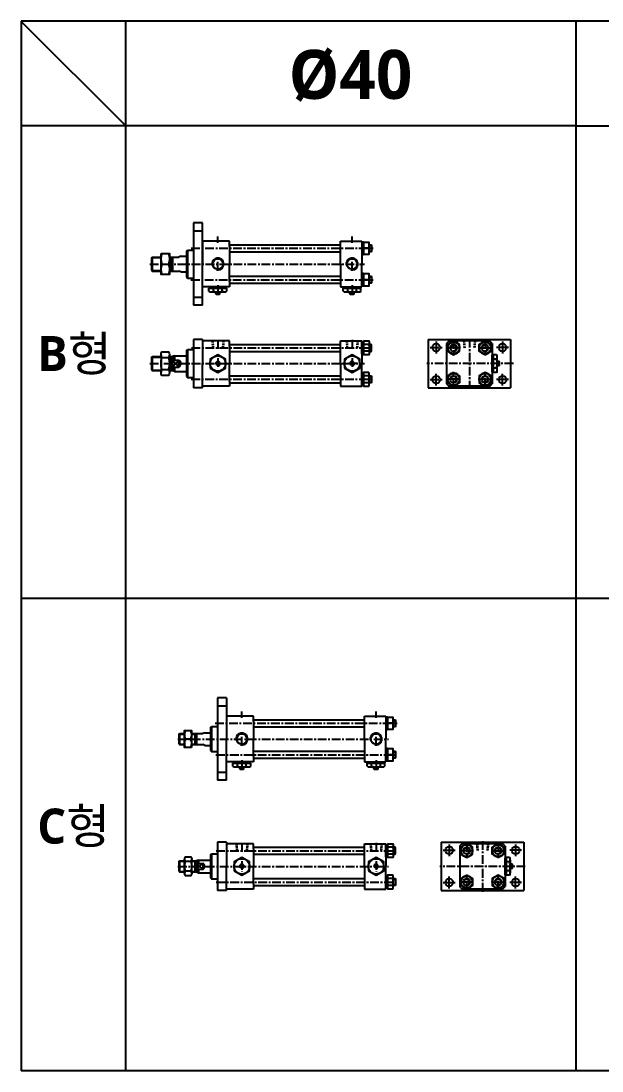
# Model space of a CAD drawing. Extents: x -819 to 8226, y 0 to 4052.
# Drawn here: x 0 to 831, y 2550 to 4052 of the extents above; entities that cross this region are included whole.
import ezdxf

# ---------------------------------------------------------------- set-up
doc = ezdxf.new("R2010")
doc.units = 0
doc.header["$LTSCALE"] = 10
doc.header["$MEASUREMENT"] = 0
for name, pattern in [('CENTER', [2, 1.25, -0.25, 0.25, -0.25]), ('CENTERX2', [4, 2.5, -0.5, 0.5, -0.5]), ('HIDDEN', [0.375, 0.25, -0.125])]:
    doc.linetypes.add(name, pattern=pattern)
doc.layers.get('0').update_dxf_attribs({"linetype": 'CONTINUOUS'})
for name, color, linetype in [('CEN', 1, 'CENTERX2'), ('CENTER', 1, 'CENTER'), ('DIM', 2, 'CONTINUOUS'), ('ML', 7, 'CONTINUOUS'), ('THIN', 3, 'CONTINUOUS')]:
    doc.layers.add(name, color=color, linetype=linetype)
doc.styles.add('문자', font='romans.shx')

msp = doc.modelspace()

# ---------------------------------------------------------------- linework, layer by layer
for p, q in [((4857.5, 4052.4), (0, 4052.4)), ((0, 4052.4), (0, 2550.2)), ((0, 4051.9), (150, 3902.4)), ((150, 2550.2), (150, 4052.4)), ((794, 2550.2), (794, 4052.4)), ((793.5, 3902.4), (0, 3902.4)), ((793.5, 3902.4), (1438, 3902.3)), ((278.6, 3662.3), (279.1, 3661.8)), ((278.6, 3662.3), (284.6, 3662.3)), ((279.1, 3661.8), (284.1, 3661.8)), ((284.6, 3662.3), (284.1, 3661.8)), ((470.6, 3662.3), (471.1, 3661.8)), ((470.6, 3662.3), (476.6, 3662.3)), ((471.1, 3661.8), (476.1, 3661.8)), ((476.6, 3662.3), (476.1, 3661.8)), ((683.8, 3559.3), (683.8, 3565.3)), ((683.8, 3565.3), (684.3, 3564.8)), ((684.3, 3559.8), (684.3, 3564.8)), ((683.8, 3559.3), (684.3, 3559.8)), ((4857.5, 3226.3), (0, 3226.3)), ((312.9, 2982.7), (313.4, 2982.2)), ((312.9, 2982.7), (318.9, 2982.7)), ((313.4, 2982.2), (318.4, 2982.2)), ((318.9, 2982.7), (318.4, 2982.2)), ((504.9, 2982.7), (505.4, 2982.2)), ((504.9, 2982.7), (510.9, 2982.7)), ((505.4, 2982.2), (510.4, 2982.2)), ((510.9, 2982.7), (510.4, 2982.2)), ((702.5, 2839.9), (702.5, 2845.9)), ((702.5, 2845.9), (703, 2845.4)), ((702.5, 2839.9), (703, 2840.4)), ((703, 2840.4), (703, 2845.4)), ((4857.5, 2550.2), (0, 2550.2))]:
    msp.add_line(p, q)
at = {"color": 7, "linetype": 'Continuous'}
for p, q in [((268.9, 3665.8), (268.9, 3670.2)), ((268.9, 3670.2), (281.6, 3670.2)), ((269.6, 3672.2), (293.6, 3672.2)), ((269.6, 3670.2), (269.6, 3672.2)), ((275.3, 3665.8), (275.3, 3670.2)), ((281.6, 3670.2), (294.3, 3670.2)), ((288, 3665.8), (288, 3670.2)), ((293.6, 3670.2), (293.6, 3672.2)), ((294.3, 3665.8), (294.3, 3670.2)), ((460.9, 3665.8), (460.9, 3670.2)), ((460.9, 3670.2), (473.6, 3670.2)), ((461.6, 3672.2), (485.6, 3672.2)), ((461.6, 3670.2), (461.6, 3672.2)), ((467.3, 3665.8), (467.3, 3670.2)), ((473.6, 3670.2), (486.3, 3670.2)), ((480, 3665.8), (480, 3670.2)), ((485.6, 3670.2), (485.6, 3672.2)), ((486.3, 3665.8), (486.3, 3670.2)), ((272.1, 3664.8), (291.2, 3664.8)), ((278.6, 3662.3), (278.6, 3664.8)), ((284.6, 3662.3), (284.6, 3664.8)), ((464.1, 3664.8), (483.2, 3664.8)), ((470.6, 3662.3), (470.6, 3664.8)), ((476.6, 3662.3), (476.6, 3664.8)), ((673.9, 3550.3), (673.9, 3574.3)), ((675.9, 3574.3), (673.9, 3574.3)), ((680.3, 3575), (675.9, 3575)), ((675.9, 3562.3), (675.9, 3575)), ((680.3, 3568.6), (675.9, 3568.6)), ((675.9, 3549.6), (675.9, 3562.3)), ((681.3, 3552.8), (681.3, 3571.8)), ((683.8, 3565.3), (681.3, 3565.3)), ((675.9, 3550.3), (673.9, 3550.3)), ((680.3, 3555.9), (675.9, 3555.9)), ((680.3, 3549.6), (675.9, 3549.6)), ((683.8, 3559.3), (681.3, 3559.3)), ((303.2, 2986.2), (303.2, 2990.6)), ((303.2, 2990.6), (315.9, 2990.6)), ((303.9, 2992.6), (327.9, 2992.6)), ((303.9, 2990.6), (303.9, 2992.6)), ((309.6, 2986.2), (309.6, 2990.6)), ((315.9, 2990.6), (328.6, 2990.6)), ((322.3, 2986.2), (322.3, 2990.6)), ((327.9, 2990.6), (327.9, 2992.6)), ((328.6, 2986.2), (328.6, 2990.6)), ((495.2, 2986.2), (495.2, 2990.6)), ((495.2, 2990.6), (507.9, 2990.6)), ((495.9, 2992.6), (519.9, 2992.6)), ((495.9, 2990.6), (495.9, 2992.6)), ((501.6, 2986.2), (501.6, 2990.6)), ((507.9, 2990.6), (520.6, 2990.6)), ((514.3, 2986.2), (514.3, 2990.6)), ((519.9, 2990.6), (519.9, 2992.6)), ((520.6, 2986.2), (520.6, 2990.6)), ((306.4, 2985.2), (325.4, 2985.2)), ((312.9, 2982.7), (312.9, 2985.2)), ((318.9, 2982.7), (318.9, 2985.2)), ((498.4, 2985.2), (517.4, 2985.2)), ((504.9, 2982.7), (504.9, 2985.2)), ((510.9, 2982.7), (510.9, 2985.2)), ((692.6, 2830.9), (692.6, 2854.9)), ((694.6, 2854.9), (692.6, 2854.9)), ((699, 2855.6), (694.6, 2855.6)), ((694.6, 2842.9), (694.6, 2855.6)), ((699, 2849.3), (694.6, 2849.3)), ((694.6, 2830.2), (694.6, 2842.9)), ((700, 2833.4), (700, 2852.5)), ((702.5, 2845.9), (700, 2845.9)), ((702.5, 2839.9), (700, 2839.9)), ((694.6, 2830.9), (692.6, 2830.9)), ((699, 2836.6), (694.6, 2836.6)), ((699, 2830.2), (694.6, 2830.2))]:
    msp.add_line(p, q, dxfattribs=at)
for points in [[(270.6, 3555.9), (281.6, 3549.6), (292.6, 3555.9), (292.6, 3568.6), (281.6, 3575), (270.6, 3568.6)], [(280.8, 3563.8), (279.9, 3562.3), (280.8, 3560.8), (282.5, 3560.8), (283.4, 3562.3), (282.5, 3563.8)], [(462.6, 3555.9), (473.6, 3549.6), (484.6, 3555.9), (484.6, 3568.6), (473.6, 3575), (462.6, 3568.6)], [(472.8, 3563.8), (471.9, 3562.3), (472.8, 3560.8), (474.5, 3560.8), (475.4, 3562.3), (474.5, 3563.8)], [(304.9, 2836.6), (315.9, 2830.2), (326.9, 2836.6), (326.9, 2849.3), (315.9, 2855.6), (304.9, 2849.3)], [(496.9, 2836.6), (507.9, 2830.2), (518.9, 2836.6), (518.9, 2849.3), (507.9, 2855.6), (496.9, 2849.3)], [(315.1, 2844.4), (314.2, 2842.9), (315.1, 2841.4), (316.8, 2841.4), (317.7, 2842.9), (316.8, 2844.4)], [(507.1, 2844.4), (506.2, 2842.9), (507.1, 2841.4), (508.8, 2841.4), (509.7, 2842.9), (508.8, 2844.4)]]:
    msp.add_lwpolyline(points, close=True, dxfattribs=at)
for centre, radius in [((281.6, 3562.3), 11), ((281.6, 3562.3), 2.5), ((473.6, 3562.3), 11), ((473.6, 3562.3), 2.5), ((315.9, 2842.9), 11), ((315.9, 2842.9), 2.5), ((507.9, 2842.9), 11), ((507.9, 2842.9), 2.5)]:
    msp.add_circle(centre, radius, dxfattribs=at)
for centre, radius, start, end in [((272.1, 3670.4), 5.62, 235.6158, 270), ((272.1, 3670.4), 5.62, 235.6158, 304.3842), ((281.6, 3685.8), 21, 252.412, 270), ((281.6, 3685.8), 21, 270, 287.588), ((291.2, 3670.4), 5.62, 235.6158, 304.3842), ((464.1, 3670.4), 5.62, 235.6158, 270), ((464.1, 3670.4), 5.62, 235.6158, 304.3842), ((473.6, 3685.8), 21, 252.412, 270), ((473.6, 3685.8), 21, 270, 287.588), ((483.2, 3670.4), 5.62, 235.6158, 304.3842), ((675.7, 3571.8), 5.62, 325.6158, 34.3842), ((660.3, 3562.3), 21, 0, 17.588), ((660.3, 3562.3), 21, 342.412, 0), ((675.7, 3552.8), 5.62, 325.6158, 34.3842), ((675.7, 3552.8), 5.62, 325.6158, 0), ((306.4, 2990.8), 5.62, 235.6158, 270), ((306.4, 2990.8), 5.62, 235.6158, 304.3842), ((315.9, 3006.2), 21, 252.412, 270), ((315.9, 3006.2), 21, 270, 287.588), ((325.4, 2990.8), 5.62, 235.6158, 304.3842), ((498.4, 2990.8), 5.62, 235.6158, 270), ((498.4, 2990.8), 5.62, 235.6158, 304.3842), ((507.9, 3006.2), 21, 252.412, 270), ((507.9, 3006.2), 21, 270, 287.588), ((517.4, 2990.8), 5.62, 235.6158, 304.3842), ((694.3, 2852.5), 5.62, 325.6158, 34.3842), ((678.9, 2842.9), 21, 0, 17.588), ((678.9, 2842.9), 21, 342.412, 0), ((694.3, 2833.4), 5.62, 325.6158, 34.3842), ((694.3, 2833.4), 5.62, 325.6158, 0)]:
    msp.add_arc(centre, radius, start, end, dxfattribs=at)
at = {"layer": 'CEN', "color": 1, "linetype": 'CENTER'}
for p, q in [((593.9, 3593.8), (593.9, 3576.8)), ((688.9, 3593.8), (688.9, 3576.8)), ((585.4, 3585.3), (602.4, 3585.3)), ((697.4, 3585.3), (680.4, 3585.3)), ((593.9, 3530.8), (593.9, 3547.8)), ((688.9, 3530.8), (688.9, 3547.8)), ((585.4, 3539.3), (602.4, 3539.3)), ((697.4, 3539.3), (680.4, 3539.3)), ((612.6, 2874.4), (612.6, 2857.4)), ((707.6, 2874.4), (707.6, 2857.4)), ((604.1, 2865.9), (621.1, 2865.9)), ((716.1, 2865.9), (699.1, 2865.9)), ((612.6, 2811.4), (612.6, 2828.4)), ((707.6, 2811.4), (707.6, 2828.4)), ((604.1, 2819.9), (621.1, 2819.9)), ((716.1, 2819.9), (699.1, 2819.9))]:
    msp.add_line(p, q, dxfattribs=at)
at = {"layer": 'CENTER'}
for p, q in [((618.9, 3595.7), (618.9, 3573.9)), ((663.9, 3595.7), (663.9, 3573.9)), ((628.3, 3584.8), (609.5, 3584.8)), ((654.5, 3584.8), (673.3, 3584.8)), ((618.9, 3528.9), (618.9, 3550.7)), ((663.9, 3528.9), (663.9, 3550.7)), ((628.3, 3539.8), (609.5, 3539.8)), ((654.5, 3539.8), (673.3, 3539.8)), ((637.6, 2876.3), (637.6, 2854.6)), ((682.6, 2876.3), (682.6, 2854.6)), ((647, 2865.4), (628.1, 2865.4)), ((673.1, 2865.4), (692, 2865.4)), ((637.6, 2809.6), (637.6, 2831.3)), ((682.6, 2809.6), (682.6, 2831.3)), ((647, 2820.4), (628.1, 2820.4)), ((673.1, 2820.4), (692, 2820.4))]:
    msp.add_line(p, q, dxfattribs=at)
at = {"layer": 'DIM'}
for p, q in [((279.1, 3661.8), (279.1, 3664.8)), ((284.1, 3661.8), (284.1, 3664.8)), ((471.1, 3661.8), (471.1, 3664.8)), ((476.1, 3661.8), (476.1, 3664.8)), ((684.3, 3564.8), (681.3, 3564.8)), ((684.3, 3559.8), (681.3, 3559.8)), ((313.4, 2982.2), (313.4, 2985.2)), ((318.4, 2982.2), (318.4, 2985.2)), ((505.4, 2982.2), (505.4, 2985.2)), ((510.4, 2982.2), (510.4, 2985.2)), ((703, 2845.4), (700, 2845.4)), ((703, 2840.4), (700, 2840.4))]:
    msp.add_line(p, q, dxfattribs=at)
for centre in [(281.6, 3562.3), (473.6, 3562.3), (315.9, 2842.9), (507.9, 2842.9)]:
    msp.add_arc(centre, 3, 270, 180, dxfattribs=at)
at = {"layer": 'ML'}
for p, q in [((246.6, 3763.7), (246.6, 3645.7)), ((259.6, 3763.7), (246.6, 3763.7)), ((259.6, 3645.7), (259.6, 3763.7)), ((298.1, 3737.2), (259.6, 3737.2)), ((259.6, 3737.2), (259.6, 3704.7)), ((298.1, 3729.7), (298.1, 3737.2)), ((298.1, 3729.7), (298.1, 3704.7)), ((457.1, 3704.7), (457.1, 3737.2)), ((457.1, 3737.2), (487.6, 3737.2)), ((487.6, 3737.2), (487.6, 3704.7)), ((490.1, 3726.6), (487.6, 3729.1)), ((490.1, 3725.2), (487.6, 3727.7)), ((497.4, 3727.2), (490.1, 3727.2)), ((500.8, 3732.2), (500.8, 3722.2)), ((186.6, 3713.7), (187.6, 3714.7)), ((186.6, 3713.7), (186.6, 3695.7)), ((187.6, 3714.7), (187.6, 3694.7)), ((214.6, 3714.7), (214.6, 3694.7)), ((216.6, 3714.7), (216.6, 3694.7)), ((228.6, 3715.9), (225.6, 3714.7)), ((236.6, 3723.2), (238.1, 3724.7)), ((236.6, 3723.2), (236.6, 3686.2)), ((238.1, 3724.7), (238.1, 3684.7)), ((238.1, 3724.7), (246.6, 3724.7)), ((186.6, 3695.7), (187.6, 3694.7)), ((200.3, 3704.7), (210.9, 3704.7)), ((298.1, 3679.7), (298.1, 3704.7)), ((457.1, 3704.7), (457.1, 3672.2)), ((487.6, 3672.2), (487.6, 3704.7)), ((228.6, 3693.5), (225.6, 3694.7)), ((236.6, 3686.2), (238.1, 3684.7)), ((238.1, 3684.7), (246.6, 3684.7)), ((490.1, 3681.6), (487.6, 3684.1)), ((490.1, 3680.2), (487.6, 3682.7)), ((497.4, 3682.2), (490.1, 3682.2)), ((500.8, 3687.2), (500.8, 3677.2)), ((298.1, 3672.2), (259.6, 3672.2)), ((298.1, 3679.7), (298.1, 3672.2)), ((457.1, 3672.2), (487.6, 3672.2)), ((259.6, 3645.7), (246.6, 3645.7)), ((246.6, 3596.8), (246.6, 3527.8)), ((259.6, 3596.8), (246.6, 3596.8)), ((259.6, 3596.8), (259.6, 3562.3)), ((298.1, 3594.8), (259.6, 3594.8)), ((298.1, 3587.3), (298.1, 3594.8)), ((457.1, 3594.8), (487.6, 3594.8)), ((457.1, 3562.3), (457.1, 3594.8)), ((487.6, 3594.8), (487.6, 3562.3)), ((498.1, 3592.1), (498.1, 3577.4)), ((582.4, 3596.8), (582.4, 3527.8)), ((582.4, 3596.8), (700.4, 3596.8)), ((608.9, 3591.2), (608.9, 3533.4)), ((670.3, 3594.8), (612.5, 3594.8)), ((673.9, 3591.2), (673.9, 3533.4)), ((700.4, 3596.8), (700.4, 3527.8)), ((236.6, 3580.8), (238.1, 3582.3)), ((236.6, 3580.8), (236.6, 3543.8)), ((238.1, 3582.3), (238.1, 3542.3)), ((238.1, 3582.3), (246.6, 3582.3)), ((298.1, 3587.3), (298.1, 3562.3)), ((490.1, 3586.7), (487.6, 3584.2)), ((490.1, 3585.3), (487.6, 3582.8)), ((497.4, 3589.7), (490.1, 3589.7)), ((497.4, 3579.9), (490.1, 3579.9)), ((500.8, 3579.8), (500.8, 3589.8)), ((186.6, 3571.3), (187.6, 3572.3)), ((186.6, 3571.3), (186.6, 3553.3)), ((187.6, 3572.3), (187.6, 3552.3)), ((200.3, 3575), (200.3, 3549.5)), ((201.6, 3570.8), (211, 3570.8)), ((212.3, 3575), (212.3, 3549.5)), ((214.6, 3572.3), (214.6, 3552.3)), ((219.6, 3573.5), (216.6, 3572.3)), ((216.6, 3572.3), (216.6, 3552.3)), ((216.6, 3567.3), (225.9, 3567.3)), ((219.6, 3573.5), (219.6, 3567.3)), ((225.6, 3567.3), (225.6, 3557.2)), ((259.6, 3527.8), (259.6, 3562.3)), ((298.1, 3537.3), (298.1, 3562.3)), ((457.1, 3562.3), (457.1, 3529.8)), ((487.6, 3529.8), (487.6, 3562.3)), ((186.6, 3553.3), (187.6, 3552.3)), ((201.6, 3553.8), (211, 3553.8)), ((216.6, 3557.2), (225.6, 3557.2)), ((219.6, 3551.1), (216.6, 3552.3)), ((219.6, 3557.2), (219.6, 3551.1)), ((498.1, 3532.4), (498.1, 3547.1)), ((236.6, 3543.8), (238.1, 3542.3)), ((238.1, 3542.3), (246.6, 3542.3)), ((298.1, 3537.3), (298.1, 3529.8)), ((490.1, 3539.2), (487.6, 3541.7)), ((490.1, 3537.8), (487.6, 3540.3)), ((497.4, 3544.7), (490.1, 3544.7)), ((497.4, 3534.9), (490.1, 3534.9)), ((500.8, 3544.8), (500.8, 3534.8)), ((259.6, 3527.8), (246.6, 3527.8)), ((298.1, 3529.8), (259.6, 3529.8)), ((457.1, 3529.8), (487.6, 3529.8)), ((582.4, 3527.8), (700.4, 3527.8)), ((670.3, 3529.8), (612.5, 3529.8)), ((280.9, 3084.1), (280.9, 2966.1)), ((293.9, 3084.1), (280.9, 3084.1)), ((293.9, 3084.1), (293.9, 3025.1)), ((332.4, 3057.6), (293.9, 3057.6)), ((332.4, 3050.1), (332.4, 3057.6)), ((332.4, 3050.1), (332.4, 3025.1)), ((491.4, 3025.1), (491.4, 3057.6)), ((491.4, 3057.6), (521.9, 3057.6)), ((521.9, 3057.6), (521.9, 3025.1)), ((535.1, 3052.6), (535.1, 3042.6)), ((270.9, 3041.6), (272.4, 3043.1)), ((270.9, 3041.6), (270.9, 3008.6)), ((272.4, 3043.1), (272.4, 3007.1)), ((272.4, 3043.1), (280.9, 3043.1)), ((524.4, 3047), (521.9, 3049.5)), ((524.4, 3045.6), (521.9, 3048.1)), ((531.7, 3047.6), (524.4, 3047.6)), ((225.9, 3032.1), (226.9, 3033.1)), ((225.9, 3032.1), (225.9, 3018.1)), ((226.9, 3033.1), (226.9, 3017.1)), ((244.1, 3025.1), (235.2, 3025.1)), ((248.9, 3033.1), (248.9, 3017.1)), ((250.9, 3033.1), (250.9, 3017.1)), ((262.9, 3034.1), (259.9, 3033.1)), ((293.9, 2966.1), (293.9, 3025.1)), ((332.4, 3000.1), (332.4, 3025.1)), ((491.4, 3025.1), (491.4, 2992.6)), ((521.9, 2992.6), (521.9, 3025.1)), ((225.9, 3018.1), (226.9, 3017.1)), ((262.9, 3016.1), (259.9, 3017.1)), ((270.9, 3008.6), (272.4, 3007.1)), ((272.4, 3007.1), (280.9, 3007.1)), ((535.1, 3007.6), (535.1, 2997.6)), ((332.4, 2992.6), (293.9, 2992.6)), ((332.4, 3000.1), (332.4, 2992.6)), ((491.4, 2992.6), (521.9, 2992.6)), ((524.4, 3002), (521.9, 3004.5)), ((524.4, 3000.6), (521.9, 3003.1)), ((531.7, 3002.6), (524.4, 3002.6)), ((293.9, 2966.1), (280.9, 2966.1)), ((280.9, 2877.4), (280.9, 2808.4)), ((293.9, 2877.4), (280.9, 2877.4)), ((293.9, 2877.4), (293.9, 2842.9)), ((332.4, 2875.4), (293.9, 2875.4)), ((332.4, 2867.9), (332.4, 2875.4)), ((491.4, 2875.4), (521.9, 2875.4)), ((491.4, 2842.9), (491.4, 2875.4)), ((521.9, 2875.4), (521.9, 2842.9)), ((531.7, 2870.4), (524.4, 2870.4)), ((532.4, 2872.8), (532.4, 2858.1)), ((535.1, 2860.4), (535.1, 2870.4)), ((601.1, 2877.4), (719.1, 2877.4)), ((601.1, 2877.4), (601.1, 2808.4)), ((627.6, 2871.9), (627.6, 2814)), ((689, 2875.4), (631.1, 2875.4)), ((692.6, 2871.9), (692.6, 2814)), ((719.1, 2877.4), (719.1, 2808.4)), ((270.9, 2859.4), (272.4, 2860.9)), ((270.9, 2859.4), (270.9, 2826.4)), ((272.4, 2860.9), (272.4, 2824.9)), ((272.4, 2860.9), (280.9, 2860.9)), ((332.4, 2867.9), (332.4, 2842.9)), ((524.4, 2867.4), (521.9, 2864.9)), ((524.4, 2866), (521.9, 2863.5)), ((531.7, 2860.5), (524.4, 2860.5)), ((225.9, 2849.9), (226.9, 2850.9)), ((225.9, 2849.9), (225.9, 2835.9)), ((226.9, 2850.9), (226.9, 2834.9)), ((234.1, 2832.8), (234.1, 2853.1)), ((243.1, 2849.7), (235.2, 2849.7)), ((244.2, 2832.8), (244.2, 2853.1)), ((248.9, 2850.9), (248.9, 2834.9)), ((253.9, 2851.9), (250.9, 2850.9)), ((250.9, 2850.9), (250.9, 2834.9)), ((250.9, 2847.1), (259.9, 2847.1)), ((253.9, 2851.9), (253.9, 2847.1)), ((259.9, 2847.1), (259.9, 2838.8)), ((293.9, 2808.4), (293.9, 2842.9)), ((332.4, 2817.9), (332.4, 2842.9)), ((491.4, 2842.9), (491.4, 2810.4)), ((521.9, 2810.4), (521.9, 2842.9)), ((225.9, 2835.9), (226.9, 2834.9)), ((243.1, 2836.2), (235.2, 2836.2)), ((250.9, 2838.8), (259.9, 2838.8)), ((250.9, 2834.9), (253.9, 2833.9)), ((253.9, 2838.8), (253.9, 2833.9)), ((270.9, 2826.4), (272.4, 2824.9)), ((272.4, 2824.9), (280.9, 2824.9)), ((531.7, 2825.4), (524.4, 2825.4)), ((532.4, 2813.1), (532.4, 2827.8)), ((535.1, 2825.4), (535.1, 2815.4)), ((332.4, 2810.4), (293.9, 2810.4)), ((332.4, 2817.9), (332.4, 2810.4)), ((491.4, 2810.4), (521.9, 2810.4)), ((524.4, 2819.9), (521.9, 2822.4)), ((524.4, 2818.5), (521.9, 2821)), ((531.7, 2815.5), (524.4, 2815.5)), ((689, 2810.4), (631.1, 2810.4)), ((293.9, 2808.4), (280.9, 2808.4)), ((601.1, 2808.4), (719.1, 2808.4))]:
    msp.add_line(p, q, dxfattribs=at)
at = {"layer": 'ML', "color": 1, "linetype": 'CENTER'}
for p, q in [((246, 3752.2), (260.3, 3752.2)), ((281.6, 3735.2), (281.6, 3743.9)), ((473.6, 3735.2), (473.6, 3743.9)), ((243.5, 3727.2), (504, 3727.2)), ((281.6, 3695.5), (281.6, 3713.8)), ((473.6, 3695.5), (473.6, 3713.8)), ((184.1, 3704.7), (491.6, 3704.7)), ((243.1, 3682.2), (504, 3682.2)), ((281.6, 3674.4), (281.6, 3664)), ((473.6, 3674.4), (473.6, 3664)), ((246, 3657.2), (260.3, 3657.2)), ((281.6, 3595.7), (281.6, 3583.1)), ((473.6, 3596.1), (473.6, 3582.6)), ((641.4, 3597.7), (641.4, 3526.7)), ((243.9, 3584.8), (504, 3584.8)), ((184.1, 3562.3), (491.6, 3562.3)), ((281.6, 3570), (281.6, 3554.6)), ((481.3, 3562.3), (465.9, 3562.3)), ((473.6, 3570), (473.6, 3554.6)), ((704.3, 3562.3), (580.7, 3562.3)), ((243.6, 3539.8), (504, 3539.8)), ((280.3, 3072.6), (294.6, 3072.6)), ((315.9, 3055.6), (315.9, 3064.3)), ((507.9, 3055.6), (507.9, 3064.3)), ((277.6, 3047.6), (538.3, 3047.6)), ((224.5, 3025.1), (525.9, 3025.1)), ((315.9, 3015.9), (315.9, 3034.2)), ((507.9, 3015.9), (507.9, 3034.2)), ((278.9, 3002.6), (538.3, 3002.6)), ((315.9, 2994.8), (315.9, 2984.4)), ((507.9, 2994.8), (507.9, 2984.4)), ((280.3, 2977.6), (294.6, 2977.6)), ((315.9, 2876.3), (315.9, 2863.8)), ((507.9, 2876.8), (507.9, 2863.3)), ((660.1, 2879.2), (660.1, 2806.4)), ((279.1, 2865.4), (538.3, 2865.4)), ((224.5, 2842.9), (525.9, 2842.9)), ((315.9, 2850.6), (315.9, 2835.2)), ((507.9, 2850.6), (507.9, 2835.2)), ((721.2, 2842.9), (598.9, 2842.9)), ((279.4, 2820.4), (538.3, 2820.4))]:
    msp.add_line(p, q, dxfattribs=at)
at = {"layer": 'ML', "color": 7, "linetype": 'Continuous'}
for p, q in [((298.1, 3732.2), (457.1, 3732.2)), ((187.6, 3714.7), (200.3, 3714.7)), ((212.3, 3714.7), (216.6, 3714.7)), ((216.6, 3714.7), (225.6, 3714.7)), ((228.6, 3715.9), (236.6, 3715.9)), ((298.1, 3722.2), (457.1, 3722.2)), ((187.6, 3694.7), (200.3, 3694.7)), ((212.3, 3694.7), (216.6, 3694.7)), ((216.6, 3694.7), (225.6, 3694.7)), ((228.6, 3693.5), (236.6, 3693.5)), ((298.1, 3687.2), (457.1, 3687.2)), ((298.1, 3677.2), (457.1, 3677.2)), ((298.1, 3589.8), (457.1, 3589.8)), ((298.1, 3579.8), (457.1, 3579.8)), ((187.6, 3572.3), (200.3, 3572.3)), ((212.3, 3572.3), (216.6, 3572.3)), ((219.6, 3573.5), (236.6, 3573.5)), ((187.6, 3552.3), (200.3, 3552.3)), ((212.3, 3552.3), (216.6, 3552.3)), ((219.6, 3551.1), (236.6, 3551.1)), ((298.1, 3544.8), (457.1, 3544.8)), ((298.1, 3534.8), (457.1, 3534.8)), ((332.4, 3052.6), (491.4, 3052.6)), ((332.4, 3042.6), (491.4, 3042.6)), ((226.9, 3033.1), (234.1, 3033.1)), ((244.1, 3033.1), (259.9, 3033.1)), ((262.9, 3034.1), (270.9, 3034.1)), ((226.9, 3017.1), (234.1, 3017.1)), ((244.1, 3017.1), (259.9, 3017.1)), ((262.9, 3016.1), (270.9, 3016.1)), ((332.4, 3007.6), (491.4, 3007.6)), ((332.4, 2997.6), (491.4, 2997.6)), ((332.4, 2870.4), (491.4, 2870.4)), ((332.4, 2860.4), (491.4, 2860.4)), ((226.9, 2850.9), (234.1, 2850.9)), ((244.2, 2850.9), (250.9, 2850.9)), ((253.9, 2851.9), (270.9, 2851.9)), ((226.9, 2834.9), (234.1, 2834.9)), ((244.2, 2834.9), (250.9, 2834.9)), ((253.9, 2833.9), (270.9, 2833.9)), ((332.4, 2825.4), (491.4, 2825.4)), ((332.4, 2815.4), (491.4, 2815.4))]:
    msp.add_line(p, q, dxfattribs=at)
at = {"layer": 'ML', "color": 2, "linetype": 'Continuous'}
for p, q in [((186.9, 3713.9), (200.3, 3713.9)), ((212.3, 3713.9), (214.6, 3713.9)), ((186.9, 3695.4), (200.3, 3695.4)), ((212.3, 3695.4), (214.6, 3695.4)), ((186.9, 3571.5), (200.3, 3571.5)), ((212.3, 3571.5), (214.6, 3571.5)), ((186.9, 3553), (200.3, 3553)), ((212.3, 3553), (214.6, 3553)), ((226.2, 3032.3), (234.1, 3032.3)), ((244.1, 3032.3), (248.9, 3032.3)), ((226.2, 3017.8), (234.1, 3017.8)), ((244.1, 3017.8), (248.9, 3017.8)), ((226.2, 2850.2), (234.1, 2850.2)), ((244.2, 2850.2), (248.9, 2850.2)), ((226.2, 2835.7), (234.1, 2835.7)), ((244.2, 2835.7), (248.9, 2835.7))]:
    msp.add_line(p, q, dxfattribs=at)
at = {"layer": 'ML', "color": 2}
for p, q in [((214.6, 3713.9), (215.9, 3714.7)), ((214.6, 3695.4), (215.9, 3694.7)), ((214.6, 3571.5), (215.9, 3572.3)), ((225.6, 3567.3), (216.6, 3557.2)), ((225.6, 3557.2), (216.6, 3567.3)), ((214.6, 3553), (215.9, 3552.3)), ((248.9, 3032.3), (250.2, 3033.1)), ((248.9, 3017.8), (250.2, 3017.1)), ((248.9, 2850.2), (250.2, 2850.9)), ((259.9, 2847.1), (250.9, 2838.8)), ((259.9, 2838.8), (250.9, 2847.1)), ((248.9, 2835.7), (250.2, 2834.9))]:
    msp.add_line(p, q, dxfattribs=at)
at = {"layer": 'ML', "color": 6, "linetype": 'HIDDEN'}
for p, q in [((273.3, 3594.8), (274.2, 3584.8)), ((274.2, 3594.8), (275, 3584.8)), ((289.1, 3594.8), (288.2, 3584.8)), ((290, 3594.8), (289.1, 3584.8)), ((465.3, 3594.8), (466.2, 3584.8)), ((466.2, 3594.8), (467, 3584.8)), ((481.1, 3594.8), (480.2, 3584.8)), ((482, 3594.8), (481.1, 3584.8)), ((633.1, 3594.8), (633.9, 3584.8)), ((633.9, 3594.8), (634.8, 3584.8)), ((648.9, 3594.8), (648, 3584.8)), ((649.7, 3594.8), (648.9, 3584.8)), ((307.6, 2875.4), (308.5, 2865.4)), ((308.4, 2875.4), (309.3, 2865.4)), ((323.4, 2875.4), (322.5, 2865.4)), ((324.2, 2875.4), (323.4, 2865.4)), ((499.6, 2875.4), (500.5, 2865.4)), ((500.4, 2875.4), (501.3, 2865.4)), ((515.4, 2875.4), (514.5, 2865.4)), ((516.2, 2875.4), (515.4, 2865.4)), ((651.7, 2875.4), (652.6, 2865.4)), ((652.6, 2875.4), (653.5, 2865.4)), ((667.5, 2875.4), (666.7, 2865.4)), ((668.4, 2875.4), (667.5, 2865.4))]:
    msp.add_line(p, q, dxfattribs=at)
at = {"layer": 'ML'}
for points in [[(487.6, 3736), (487.6, 3718.4), (490.1, 3718.4), (490.1, 3736), (487.6, 3736)], [(498.1, 3732.2), (500.8, 3732.2), (501.6, 3731.4), (501.6, 3723), (500.8, 3722.2), (498.1, 3722.2)], [(487.6, 3691), (487.6, 3673.4), (490.1, 3673.4), (490.1, 3691), (487.6, 3691)], [(498.1, 3687.2), (500.8, 3687.2), (501.6, 3686.4), (501.6, 3678), (500.8, 3677.2), (498.1, 3677.2)], [(487.6, 3576), (487.6, 3593.6), (490.1, 3593.6), (490.1, 3576), (487.6, 3576)], [(610.4, 3589.7), (610.4, 3579.9), (618.9, 3575), (627.4, 3579.9), (627.4, 3589.7), (618.9, 3594.6), (610.4, 3589.7)], [(672.4, 3589.7), (672.4, 3579.9), (663.9, 3575), (655.4, 3579.9), (655.4, 3589.7), (663.9, 3594.6), (672.4, 3589.7)], [(498.1, 3579.8), (500.8, 3579.8), (501.6, 3580.6), (501.6, 3589), (500.8, 3589.8), (498.1, 3589.8)], [(487.6, 3548.6), (487.6, 3531), (490.1, 3531), (490.1, 3548.6), (487.6, 3548.6)], [(610.4, 3534.9), (610.4, 3544.7), (618.9, 3549.6), (627.4, 3544.7), (627.4, 3534.9), (618.9, 3530), (610.4, 3534.9)], [(672.4, 3534.9), (672.4, 3544.7), (663.9, 3549.6), (655.4, 3544.7), (655.4, 3534.9), (663.9, 3530), (672.4, 3534.9)], [(498.1, 3544.8), (500.8, 3544.8), (501.6, 3544), (501.6, 3535.6), (500.8, 3534.8), (498.1, 3534.8)], [(521.9, 3056.4), (521.9, 3038.8), (524.4, 3038.8), (524.4, 3056.4), (521.9, 3056.4)], [(532.4, 3052.6), (535.1, 3052.6), (535.9, 3051.8), (535.9, 3043.4), (535.1, 3042.6), (532.4, 3042.6)], [(521.9, 3011.4), (521.9, 2993.8), (524.4, 2993.8), (524.4, 3011.4), (521.9, 3011.4)], [(532.4, 3007.6), (535.1, 3007.6), (535.9, 3006.8), (535.9, 2998.4), (535.1, 2997.6), (532.4, 2997.6)], [(521.9, 2856.6), (521.9, 2874.2), (524.4, 2874.2), (524.4, 2856.6), (521.9, 2856.6)], [(532.4, 2860.4), (535.1, 2860.4), (535.9, 2861.3), (535.9, 2869.6), (535.1, 2870.4), (532.4, 2870.4)], [(629.1, 2870.4), (629.1, 2860.5), (637.6, 2855.6), (646.1, 2860.5), (646.1, 2870.4), (637.6, 2875.3), (629.1, 2870.4)], [(691.1, 2870.4), (691.1, 2860.5), (682.6, 2855.6), (674.1, 2860.5), (674.1, 2870.4), (682.6, 2875.3), (691.1, 2870.4)], [(521.9, 2829.2), (521.9, 2811.6), (524.4, 2811.6), (524.4, 2829.2), (521.9, 2829.2)], [(532.4, 2825.4), (535.1, 2825.4), (535.9, 2824.6), (535.9, 2816.3), (535.1, 2815.4), (532.4, 2815.4)], [(629.1, 2815.5), (629.1, 2825.4), (637.6, 2830.3), (646.1, 2825.4), (646.1, 2815.5), (637.6, 2810.6), (629.1, 2815.5)], [(691.1, 2815.5), (691.1, 2825.4), (682.6, 2830.3), (674.1, 2825.4), (674.1, 2815.5), (682.6, 2810.6), (691.1, 2815.5)]]:
    msp.add_lwpolyline(points, dxfattribs=at)
for points in [[(490.1, 3718.7), (498.1, 3718.7), (498.1, 3735.7), (490.1, 3735.7)], [(200.3, 3719.7), (212.3, 3719.7), (212.3, 3689.7), (200.3, 3689.7)], [(490.1, 3673.7), (498.1, 3673.7), (498.1, 3690.7), (490.1, 3690.7)], [(524.4, 3039.1), (532.4, 3039.1), (532.4, 3056.1), (524.4, 3056.1)], [(244.1, 3013.1), (234.1, 3013.1), (234.1, 3037.1), (244.1, 3037.1)], [(524.4, 2994.1), (532.4, 2994.1), (532.4, 3011.1), (524.4, 3011.1)]]:
    msp.add_lwpolyline(points, close=True, dxfattribs=at)
for points in [[(497.4, 3718.7, 0.178633), (497.4, 3727.2, 0.178633), (497.4, 3735.7)], [(201.6, 3719.7, 0.178633), (201.6, 3704.7, 0.178633), (201.6, 3689.7)], [(210.9, 3719.7, -0.178633), (210.9, 3704.7, -0.178633), (210.9, 3689.7)], [(497.4, 3673.7, 0.178633), (497.4, 3682.2, 0.178633), (497.4, 3690.7)], [(490.1, 3594.6), (497.4, 3594.6, -0.309401), (497.4, 3589.7, -0.154701), (497.4, 3579.9, -0.309401), (497.4, 3575), (490.1, 3575), (490.1, 3594.6)], [(201.6, 3570.8, -0.309401), (201.6, 3579.3), (211, 3579.3, -0.309401), (211, 3570.8, -0.154701), (211, 3553.8, -0.309401), (211, 3545.3), (201.6, 3545.3, -0.309401), (201.6, 3553.8, -0.154701), (201.6, 3570.8)], [(490.1, 3530), (497.4, 3530, 0.309401), (497.4, 3534.9, 0.154701), (497.4, 3544.7, 0.309401), (497.4, 3549.6), (490.1, 3549.6), (490.1, 3530)], [(531.7, 3039.1, 0.178633), (531.7, 3047.6, 0.178633), (531.7, 3056.1)], [(235.2, 3013.1, -0.178633), (235.2, 3025.1, -0.178633), (235.2, 3037.1)], [(243.1, 3013.1, 0.178633), (243.1, 3025.1, 0.178633), (243.1, 3037.1)], [(531.7, 2994.1, 0.178633), (531.7, 3002.6, 0.178633), (531.7, 3011.1)], [(524.4, 2875.3), (531.7, 2875.3, -0.309401), (531.7, 2870.4, -0.154701), (531.7, 2860.5, -0.309401), (531.7, 2855.6), (524.4, 2855.6), (524.4, 2875.3)], [(243.1, 2836.2, -0.309401), (243.1, 2829.4), (235.2, 2829.4, -0.309401), (235.2, 2836.2, -0.154701), (235.2, 2849.7, -0.309401), (235.2, 2856.4), (243.1, 2856.4, -0.309401), (243.1, 2849.7, -0.154701), (243.1, 2836.2, 0.178633)], [(524.4, 2810.6), (531.7, 2810.6, 0.309401), (531.7, 2815.5, 0.154701), (531.7, 2825.4, 0.309401), (531.7, 2830.3), (524.4, 2830.3), (524.4, 2810.6)]]:
    msp.add_lwpolyline(points, format="xyb", dxfattribs=at)
for centre, radius in [((281.6, 3704.7), 7.48), ((473.6, 3704.7), 7.48), ((593.9, 3585.3), 5.5), ((618.9, 3584.8), 8.5), ((663.9, 3584.8), 8.5), ((688.9, 3585.3), 5.5), ((618.9, 3584.8), 5), ((663.9, 3584.8), 5), ((618.9, 3539.8), 8.5), ((663.9, 3539.8), 8.5), ((593.9, 3539.3), 5.5), ((618.9, 3539.8), 5), ((663.9, 3539.8), 5), ((688.9, 3539.3), 5.5), ((315.9, 3025.1), 7.48), ((507.9, 3025.1), 7.48), ((612.6, 2865.9), 5.5), ((637.6, 2865.4), 8.5), ((637.6, 2865.4), 5), ((682.6, 2865.4), 8.5), ((682.6, 2865.4), 5), ((707.6, 2865.9), 5.5), ((612.6, 2819.9), 5.5), ((637.6, 2820.4), 8.5), ((637.6, 2820.4), 5), ((682.6, 2820.4), 8.5), ((682.6, 2820.4), 5), ((707.6, 2819.9), 5.5)]:
    msp.add_circle(centre, radius, dxfattribs=at)
at = {"layer": 'ML', "color": 2}
for centre, radius, start, end in [((281.6, 3704.7), 8.33, 257.7757, 190.5803), ((473.6, 3704.7), 8.33, 257.7757, 190.5803), ((618.9, 3584.8), 4.19, 259.1333, 190.7369), ((663.9, 3584.8), 4.19, 256.0782, 189.9609), ((618.9, 3539.8), 4.19, 259.5017, 192.7138), ((663.9, 3539.8), 4.19, 256.8489, 192.1583), ((315.9, 3025.1), 8.33, 257.7757, 190.5803), ((507.9, 3025.1), 8.33, 257.7757, 190.5803), ((637.6, 2865.4), 4.19, 259.1333, 190.7369), ((682.6, 2865.4), 4.19, 256.0782, 189.9609), ((637.6, 2820.4), 4.19, 259.5017, 192.7138), ((682.6, 2820.4), 4.19, 256.8489, 192.1583)]:
    msp.add_arc(centre, radius, start, end, dxfattribs=at)
at = {"layer": 'ML'}
for centre, radius, start, end in [((641.4, 3562.3), 43.5, 131.6579, 138.3421), ((618.9, 3584.8), 8.8, 104.9963, 135.0037), ((618.9, 3584.8), 8.8, 44.9963, 75.0037), ((663.9, 3584.8), 8.8, 104.9963, 135.0037), ((663.9, 3584.8), 8.8, 44.9963, 75.0037), ((641.4, 3562.3), 43.5, 41.6579, 48.3421), ((618.9, 3584.8), 8.8, 164.9963, 195.0037), ((618.9, 3584.8), 8.8, 224.9963, 255.0037), ((618.9, 3584.8), 8.8, 284.9963, 315.0037), ((618.9, 3584.8), 8.8, 344.9963, 15.0037), ((663.9, 3584.8), 8.8, 164.9963, 195.0037), ((663.9, 3584.8), 8.8, 224.9963, 255.0037), ((663.9, 3584.8), 8.8, 284.9963, 315.0037), ((663.9, 3584.8), 8.8, 344.9963, 15.0037), ((222.8, 3562.4), 5.89, 299.364, 57.3312), ((618.9, 3539.8), 8.8, 104.9963, 135.0037), ((618.9, 3539.8), 8.8, 44.9963, 75.0037), ((663.9, 3539.8), 8.8, 104.9963, 135.0037), ((663.9, 3539.8), 8.8, 44.9963, 75.0037), ((641.4, 3562.3), 43.5, 221.6579, 228.3421), ((618.9, 3539.8), 8.8, 164.9963, 195.0037), ((618.9, 3539.8), 8.8, 224.9963, 255.0037), ((618.9, 3539.8), 8.8, 284.9963, 315.0037), ((618.9, 3539.8), 8.8, 344.9963, 15.0037), ((663.9, 3539.8), 8.8, 164.9963, 195.0037), ((663.9, 3539.8), 8.8, 224.9963, 255.0037), ((663.9, 3539.8), 8.8, 284.9963, 315.0037), ((641.4, 3562.3), 43.5, 311.6579, 318.3421), ((663.9, 3539.8), 8.8, 344.9963, 15.0037), ((660.1, 2842.9), 43.5, 131.6579, 138.3421), ((637.6, 2865.4), 8.8, 104.9963, 135.0037), ((637.6, 2865.4), 8.8, 44.9963, 75.0037), ((682.6, 2865.4), 8.8, 104.9963, 135.0037), ((682.6, 2865.4), 8.8, 44.9963, 75.0037), ((660.1, 2842.9), 43.5, 41.6579, 48.3421), ((637.6, 2865.4), 8.8, 164.9963, 195.0037), ((637.6, 2865.4), 8.8, 224.9963, 255.0037), ((637.6, 2865.4), 8.8, 284.9963, 315.0037), ((637.6, 2865.4), 8.8, 344.9963, 15.0037), ((682.6, 2865.4), 8.8, 164.9963, 195.0037), ((682.6, 2865.4), 8.8, 224.9963, 255.0037), ((682.6, 2865.4), 8.8, 284.9963, 315.0037), ((682.6, 2865.4), 8.8, 344.9963, 15.0037), ((258.6, 2842.9), 4.33, 287.9202, 72.0798), ((637.6, 2820.4), 8.8, 104.9963, 135.0037), ((637.6, 2820.4), 8.8, 44.9963, 75.0037), ((682.6, 2820.4), 8.8, 104.9963, 135.0037), ((682.6, 2820.4), 8.8, 44.9963, 75.0037), ((660.1, 2842.9), 43.5, 221.6579, 228.3421), ((637.6, 2820.4), 8.8, 164.9963, 195.0037), ((637.6, 2820.4), 8.8, 224.9963, 255.0037), ((637.6, 2820.4), 8.8, 284.9963, 315.0037), ((637.6, 2820.4), 8.8, 344.9963, 15.0037), ((682.6, 2820.4), 8.8, 164.9963, 195.0037), ((682.6, 2820.4), 8.8, 224.9963, 255.0037), ((682.6, 2820.4), 8.8, 284.9963, 315.0037), ((660.1, 2842.9), 43.5, 311.6579, 318.3421), ((682.6, 2820.4), 8.8, 344.9963, 15.0037)]:
    msp.add_arc(centre, radius, start, end, dxfattribs=at)
at = {"layer": 'THIN', "color": 2}
for p, q in [((498.1, 3731.4), (501.6, 3731.4)), ((498.1, 3723), (501.6, 3723)), ((498.1, 3686.4), (501.6, 3686.4)), ((498.1, 3678), (501.6, 3678)), ((498.1, 3589), (501.6, 3589)), ((498.1, 3580.6), (501.6, 3580.6)), ((498.1, 3544), (501.6, 3544)), ((498.1, 3535.6), (501.6, 3535.6)), ((532.4, 3051.8), (535.9, 3051.8)), ((532.4, 3043.4), (535.9, 3043.4)), ((532.4, 3006.8), (535.9, 3006.8)), ((532.4, 2998.4), (535.9, 2998.4)), ((532.4, 2869.6), (535.9, 2869.6)), ((532.4, 2861.3), (535.9, 2861.3)), ((532.4, 2824.6), (535.9, 2824.6)), ((532.4, 2816.3), (535.9, 2816.3))]:
    msp.add_line(p, q, dxfattribs=at)

# ---------------------------------------------------------------- texts
at = {"attachment_point": 1, "style": '문자'}
for s, width, gutter_width, heights, insert, char_height in [('{\\fMalgun Gothic|b1|i0|c129|p50;%%C40}', 124.533, 16, [-75.6], (382.9, 4011), 70), ('{\\fMalgun Gothic|b1|i0|c129|p50;B형}', 655.383, 160, [-66.4], (23.2, 3601.7), 50), ('{\\fMalgun Gothic|b1|i0|c129|p50;C형}', 655.383, 160, [-66.4], (23.2, 2925.6), 50)]:
    msp.add_mtext_dynamic_manual_height_columns(s, width=width, gutter_width=gutter_width, heights=heights, dxfattribs=dict(at, insert=insert, char_height=char_height))

doc.saveas('drawing.dxf')
